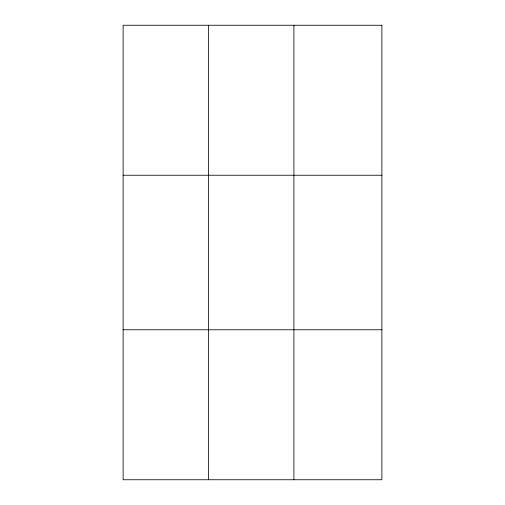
<?xml version="1.0" encoding="UTF-8"?>
<svg xmlns="http://www.w3.org/2000/svg" width="505" height="505" viewBox="0 0 505 505"><rect width="100%" height="100%" fill="white"/><g stroke="black" fill="none" stroke-linecap="round" stroke-linejoin="round"><path stroke-width="0.76" d="M208.514 479.75L208.514 25.25M293.904 479.75L293.904 25.25M123.125 175.235L381.875 175.235M123.125 329.765L381.875 329.765M381.875 25.25L381.875 479.75L123.125 479.75L123.125 25.25L381.875 25.25"/></g></svg>
